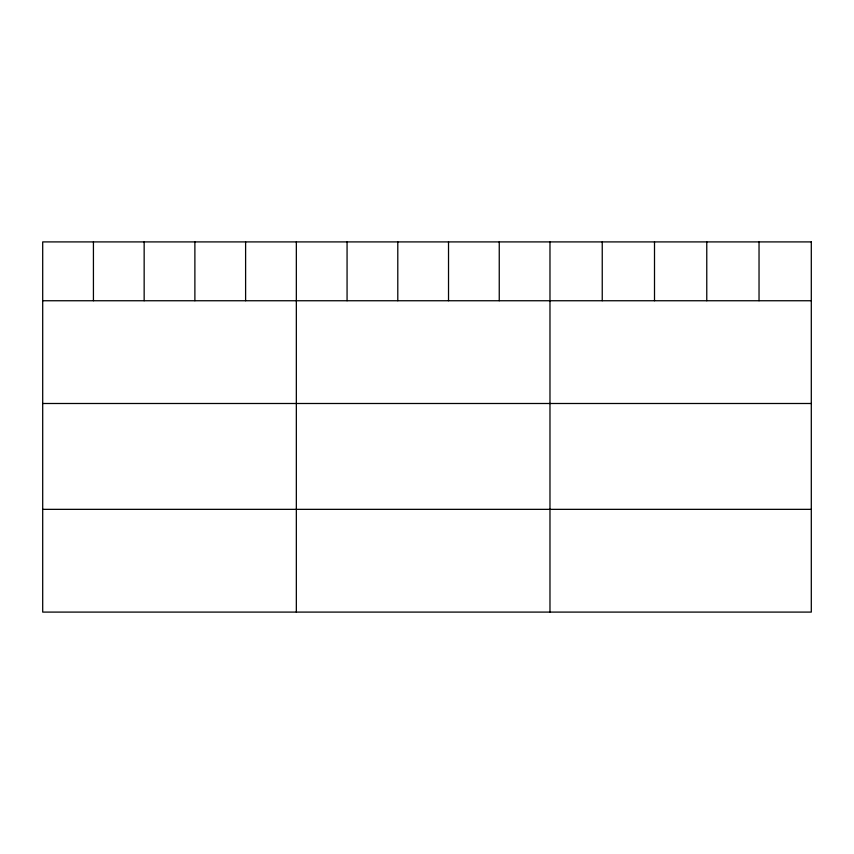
<?xml version="1.0" encoding="UTF-8"?>
<svg xmlns="http://www.w3.org/2000/svg" width="854" height="854" viewBox="0 0 854 854"><rect width="100%" height="100%" fill="white"/><g stroke="black" fill="none" stroke-linecap="round" stroke-linejoin="round"><path stroke-width="1.28" d="M42.7 300.747L811.3 300.747M42.7 403.494L811.3 403.494M42.7 509.347L811.3 509.347M759.035 241.906L759.035 300.747M706.77 241.906L706.77 300.747M654.506 241.906L654.506 300.747M602.241 241.906L602.241 300.747M549.976 241.906L549.976 612.094M499.248 241.906L499.248 300.747M448.521 241.906L448.521 300.747M397.793 241.906L397.793 300.747M347.066 241.906L347.066 300.747M296.338 241.906L296.338 612.094M245.61 241.906L245.61 300.747M194.883 241.906L194.883 300.747M144.155 241.906L144.155 300.747M93.428 241.906L93.428 300.747M811.3 241.906L42.7 241.906L42.7 612.094L811.3 612.094L811.3 241.906"/></g></svg>
